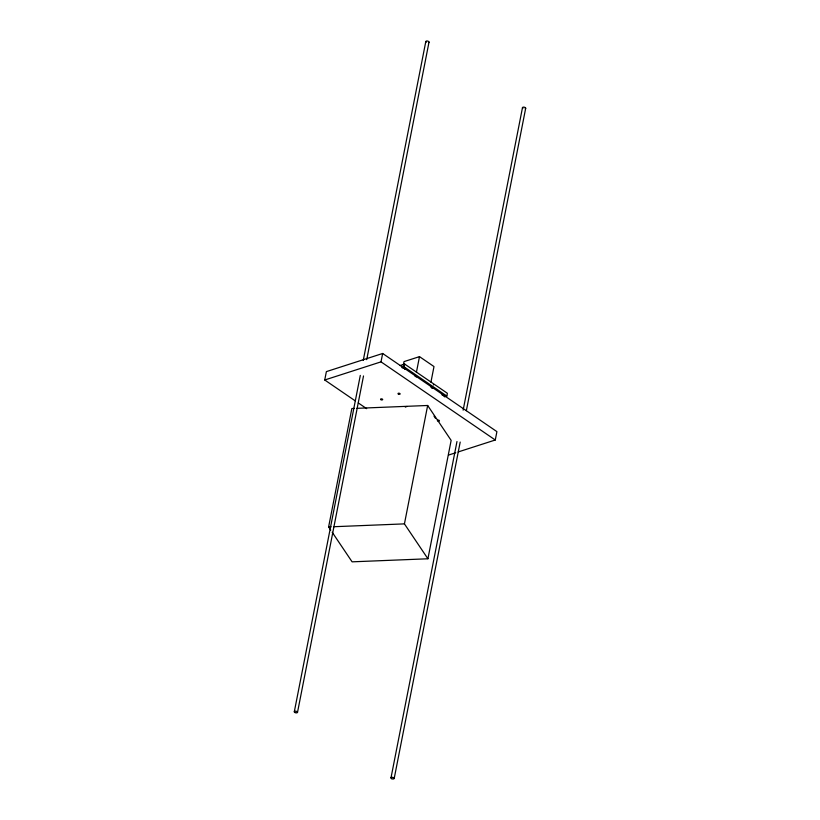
<?xml version="1.0" encoding="UTF-8"?>
<svg xmlns="http://www.w3.org/2000/svg" width="820" height="820" viewBox="0 0 820 820"><rect width="100%" height="100%" fill="white"/><g stroke="black" fill="none" stroke-linecap="round" stroke-linejoin="round"><path stroke-width="1.23" d="M355.132 400.785L324.73 379.988L326.38 371.614L382.663 353.481L496.91 431.627L495.27 440.002L458.144 451.963M330.747 530.109L328.615 526.932L351.841 408.534L354.373 408.432M294.308 711.77L360.298 375.416M363.26 360.359L425.795 41.574M297.527 712.293L363.516 375.949M366.714 359.631L429.014 42.107M324.73 379.988L381.013 361.856L382.663 353.481M403.307 365.218L404.014 361.62L419.491 356.638L433.995 366.56L430.941 382.14M401.779 367.616L404.127 366.858L404.68 364.07L447.382 393.282L446.838 396.07L444.491 396.829M416.437 372.218L419.491 356.638M332.172 532.221L352.098 561.833L427.917 558.779L404.434 523.877L427.661 405.48L356.895 408.329M427.917 558.779L451.143 440.381L427.661 405.48M390.986 777.893L456.976 441.539M463.136 410.164L522.473 107.707M394.205 778.426L460.194 442.072M466.344 410.697L525.692 108.23M399.986 365.577L404.68 364.07M448.56 455.059L455.746 452.742M328.615 526.932L331.136 526.829M333.668 526.727L404.434 523.877M404.127 366.858L446.838 396.07M381.013 361.856L495.27 440.002M358.279 402.938L366.663 408.667M434.016 416.15L435.41 418.21M437.388 420.26A1.076 0.523 11.1 0 1 438.977 420.281A1.076 0.523 11.1 0 1 439.089 421.121A1.076 0.523 11.1 0 1 437.46 420.762M405.316 407.14A5.709 2.788 11.1 0 1 407.099 406.474M442 394.82A1.63 0.799 11.1 0 1 444.522 395.148A1.63 0.799 11.1 0 1 444.03 396.316M442.369 395.086A1.076 0.523 11.1 0 1 443.948 395.168A1.076 0.523 11.1 0 1 444.02 395.988M430.9 387.245A1.076 0.523 11.1 0 1 432.222 387.214A1.076 0.523 11.1 0 1 432.847 387.932A1.076 0.523 11.1 0 1 431.689 388.157M433.37 384.816A1.076 0.523 11.1 0 1 433.431 384.98M414.756 375.97A1.076 0.523 11.1 0 1 416.293 376.236A1.076 0.523 11.1 0 1 416.119 376.985M403.04 368.262A1.076 0.523 11.1 0 1 404.578 368.252A1.076 0.523 11.1 0 1 404.813 369.092M403.02 367.842A1.63 0.799 11.1 0 1 405.234 368.272A1.63 0.799 11.1 0 1 405.111 369.369M522.914 108.342A1.63 0.799 11.1 0 1 522.986 107.215A1.63 0.799 11.1 0 1 525.251 107.594A1.63 0.799 11.1 0 1 525.179 108.722M426.236 42.22A1.63 0.799 11.1 0 1 426.308 41.092A1.63 0.799 11.1 0 1 428.573 41.461A1.63 0.799 11.1 0 1 428.501 42.589M380.992 399.699A1.076 0.523 11.1 0 0 382.684 399.596A1.076 0.523 11.1 0 0 381.228 398.827A1.076 0.523 11.1 0 0 380.992 399.699M398.438 394.082A1.076 0.523 11.1 0 0 400.139 393.979A1.076 0.523 11.1 0 0 398.674 393.2A1.076 0.523 11.1 0 0 398.438 394.082M391.611 778.651A1.63 0.799 11.1 0 0 394.184 778.508A1.63 0.799 11.1 0 0 391.991 777.319A1.63 0.799 11.1 0 0 391.611 778.651M294.933 712.529A1.63 0.799 11.1 0 0 297.506 712.375A1.63 0.799 11.1 0 0 295.313 711.196A1.63 0.799 11.1 0 0 294.933 712.529"/></g></svg>
